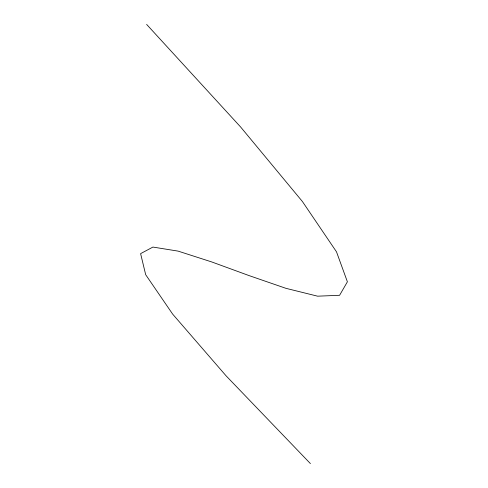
<?xml version="1.0" encoding="UTF-8"?>
<svg xmlns="http://www.w3.org/2000/svg" width="488" height="488" viewBox="0 0 488 488"><rect width="100%" height="100%" fill="white"/><g stroke="black" fill="none" stroke-linecap="round" stroke-linejoin="round"><path stroke-width="0.73" d="M310.417 463.6L226.078 375.815L172.673 314.138L145.686 274.701L140.605 253.638L152.927 247.068L178.132 251.125L211.713 261.934L249.161 275.629L285.962 288.335L317.609 296.179L339.593 295.295L347.395 281.808L336.506 251.845L302.426 201.538L240.633 127.014L146.62 24.4"/></g></svg>
